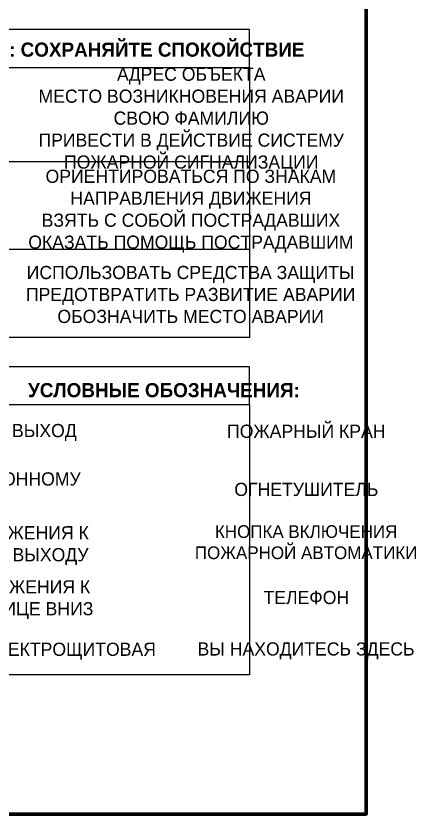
# Model space of a CAD drawing. Header units: millimetres. Extents: x 13810 to 67229, y 12374 to 21950.
# Drawn here: x 31814.8 to 31899.9, y 20272 to 20441.6 of the extents above; entities that cross this region are included whole.
import ezdxf

# ---------------------------------------------------------------- set-up
doc = ezdxf.new("R2010")
doc.units = ezdxf.units.MM
doc.styles.add('обычный', font='arial.ttf')

msp = doc.modelspace()

# ---------------------------------------------------------------- linework, layer by layer
at = {"color": 2, "lineweight": 100}
msp.add_lwpolyline([(31289.29, 20667.03), (31889.29, 20667.03), (31889.29, 20272.03), (31289.29, 20272.03)], close=True, dxfattribs=at)
for points in [[(31720.68, 20430.68), (31864.45, 20430.68), (31864.45, 20438.73), (31720.68, 20438.73)], [(31720.68, 20430.68), (31864.45, 20430.68), (31864.45, 20373.28), (31720.68, 20373.28)], [(31720.68, 20359.04), (31864.45, 20359.04), (31864.45, 20367.09), (31720.68, 20367.09)], [(31720.68, 20359.04), (31864.45, 20359.04), (31864.45, 20301.64), (31720.68, 20301.64)]]:
    msp.add_lwpolyline(points, close=True)
for points in [[(31779.1, 20410.69), (31720.68, 20410.69), (31864.45, 20410.69)], [(31779.1, 20392.11), (31720.68, 20392.11), (31864.45, 20392.11)]]:
    msp.add_lwpolyline(points)

# ---------------------------------------------------------------- texts
at = {"lineweight": 0, "attachment_point": 5, "style": 'обычный'}
for s, insert, char_height, width in [('{\\fProxima Nova Rg|b1|i0|c204|p2;ДЕЙСТВИЯ ПРИ АВАРИИ: СОХРАНЯЙТЕ СПОКОЙСТВИЕ\\H1.6644x; }', (31819.63, 20434.05), 3, 175.1736), ('\\pi-8.4,l8.4,t8.4;{\\fProxima Nova Rg|b0|i0|c204|p2;АДРЕС ОБЪЕКТА\\PМЕСТО ВОЗНИКНОВЕНИЯ АВАРИИ\\PСВОЮ ФАМИЛИЮ\\PПРИВЕСТИ В ДЕЙСТВИЕ СИСТЕМУ \\PПОЖАРНОЙ СИГНАЛИЗАЦИИ}', (31852.08, 20419.52), 2.8, 126.6484), ('\\pi-8.4,l8.4,t8.4;{\\fProxima Nova Rg|b0|i0|c204|p2;ОРИЕНТИРОВАТЬСЯ ПО ЗНАКАМ \\PНАПРАВЛЕНИЯ ДВИЖЕНИЯ\\PВЗЯТЬ С СОБОЙ ПОСТРАДАВШИХ\\PОКАЗАТЬ ПОМОЩЬ ПОСТРАДАВШИМ}', (31852.01, 20400.16), 2.8, 126.6484), ('\\pi-8.4,l8.4,t8.4;{\\fProxima Nova Rg|b0|i0|c204|p2;ИСПОЛЬЗОВАТЬ СРЕДСТВА ЗАЩИТЫ \\PПРЕДОТВРАТИТЬ РАЗВИТИЕ АВАРИИ\\PОБОЗНАЧИТЬ МЕСТО АВАРИИ}', (31851.95, 20382.43), 2.8, 126.6484), ('{\\fProxima Nova Rg|b1|i0|c204|p2;УСЛОВНЫЕ ОБОЗНАЧЕНИЯ:\\H1.1997x; }', (31846.27, 20362.09), 3, 175.1736), ('\\pi-8.4,l8.4,t8.4;{\\fProxima Nova Rg|b0|i0|c204|p2;ЭВАКУАЦИОННЫЙ ВЫХОД\\H1.6404x; }', (31803.07, 20353.12), 2.8, 126.6484), ('\\pi-8.4,l8.4,t8.4;{\\fProxima Nova Rg|b0|i0|c204|p2;ПОЖАРНЫЙ КРАН\\H1.6404x; }', (31876.53, 20353.36), 2.8, 126.6484), ('\\pi-8.4,l8.4,t8.4;{\\fProxima Nova Rg|b0|i0|c204|p2;ПУТЬ К ЭВАКУАЦИОННОМУ \\PВЫХОДУ }', (31803.08, 20340.51), 2.8, 126.6484), ('\\pi-8.4,l8.4,t8.4;{\\fProxima Nova Rg|b0|i0|c204|p2;ОГНЕТУШИТЕЛЬ\\H1.1997x; }', (31876.55, 20341), 2.8, 126.6484), ('\\pi-8.4,l8.4,t8.4;{\\fProxima Nova Rg|b0|i0|c204|p2;НАПРАВЛЕНИЕ ДВИЖЕНИЯ К \\PЭВАКУАЦИОННОМУ ВЫХОДУ}', (31803.17, 20329.07), 2.8, 126.6484), ('\\pi-8.1,l8.1,t8.1;{\\fProxima Nova Rg|b0|i0|c204|p2;КНОПКА ВКЛЮЧЕНИЯ\\PПОЖАРНОЙ АВТОМАТИКИ}', (31876.5, 20329.79), 2.7, 126.6484), ('\\pi-8.4,l8.4,t8.4;{\\fProxima Nova Rg|b0|i0|c204|p2;НАПРАВЛЕНИЕ ДВИЖЕНИЯ К \\PВЫХОДУ ПО ЛЕСТНИЦЕ ВНИЗ}', (31803.47, 20317.59), 2.8, 126.6484), ('\\pi-8.4,l8.4,t8.4;{\\fProxima Nova Rg|b0|i0|c204|p2;ТЕЛЕФОН\\H1.1997x; }', (31876.54, 20318.03), 2.8, 126.6484), ('\\pi-8.4,l8.4,t8.4;{\\fProxima Nova Rg|b0|i0|c204|p2;ЭЛЕКТРОЩИТОВАЯ\\H1.1997x; }', (31826.26, 20306.64), 2.8, 126.6484), ('\\pi-8.4,l8.4,t8.4;{\\fProxima Nova Rg|b0|i0|c204|p2;ВЫ НАХОДИТЕСЬ ЗДЕСЬ\\H1.1997x; }', (31876.48, 20306.71), 2.8, 126.6484)]:
    msp.add_mtext(s, dxfattribs=dict(at, insert=insert, char_height=char_height, width=width))

doc.saveas('drawing.dxf')
